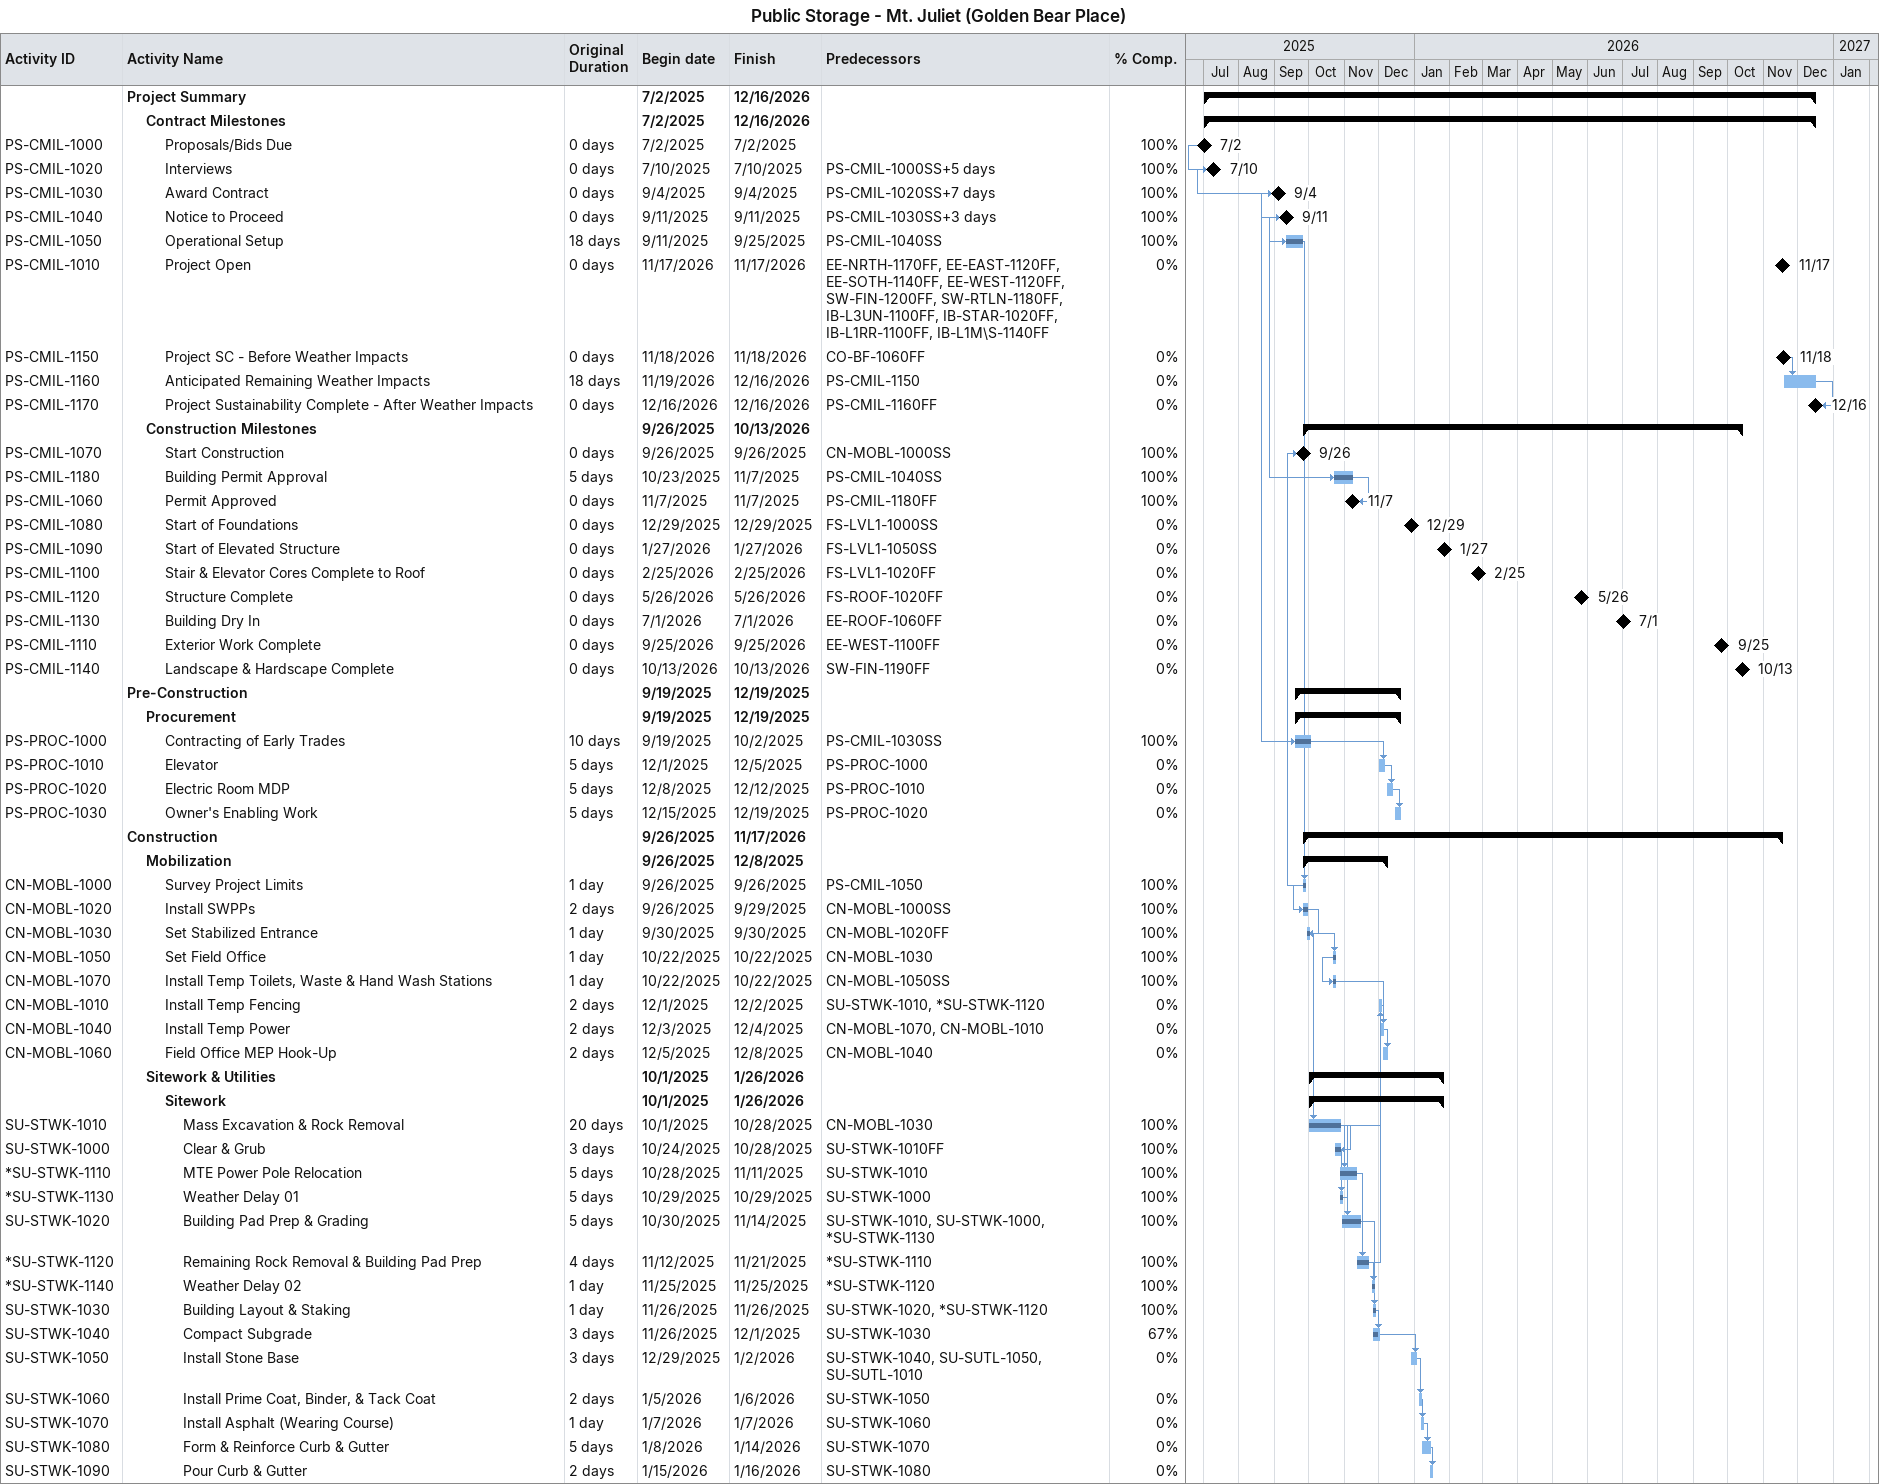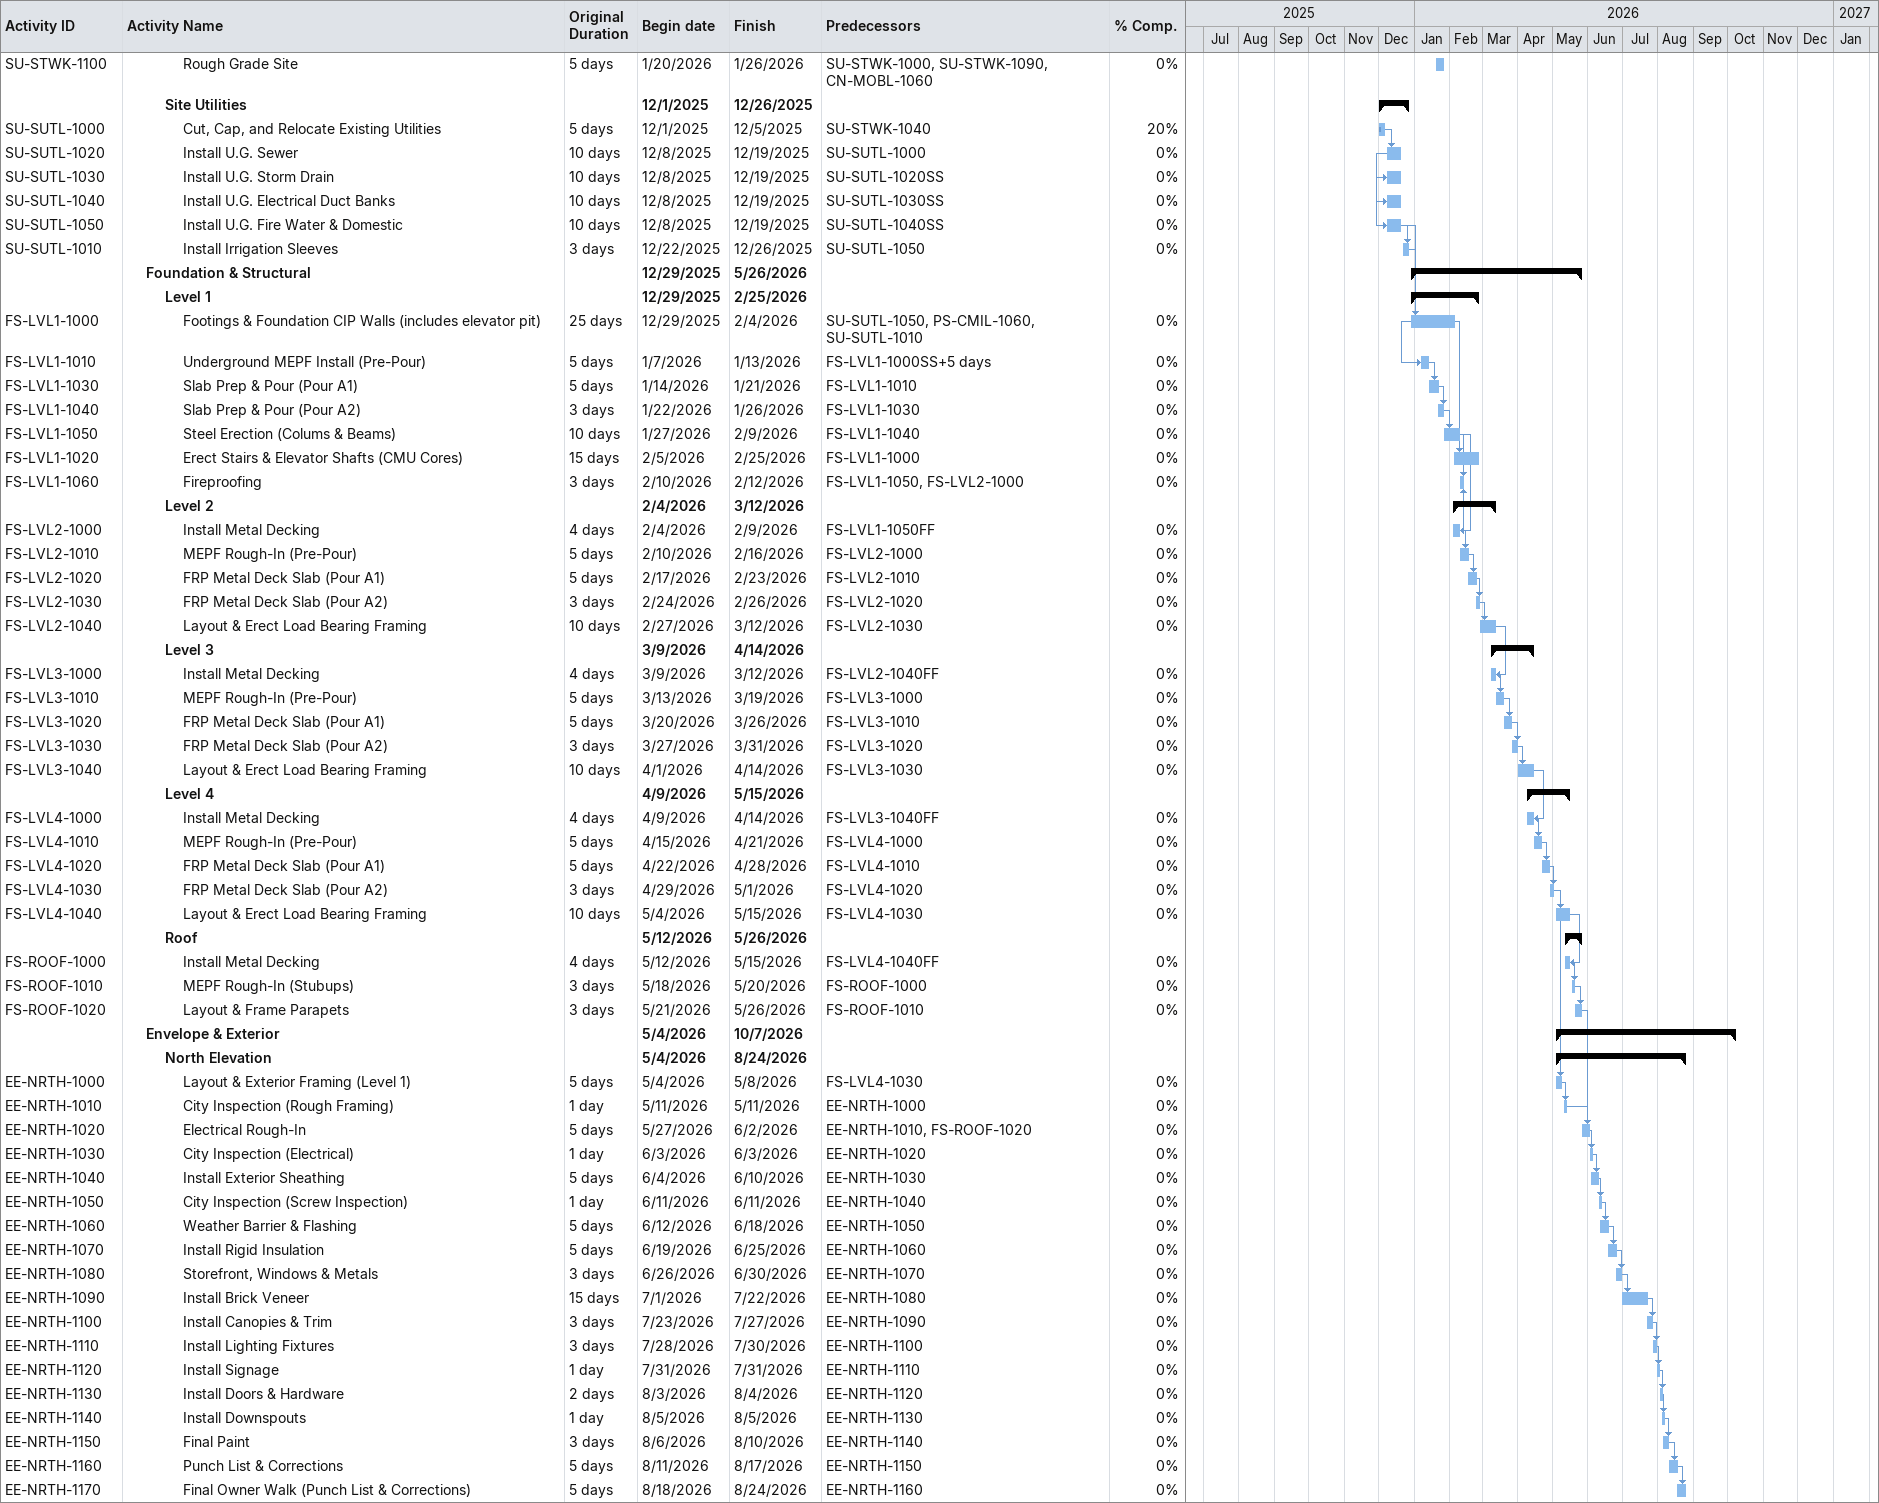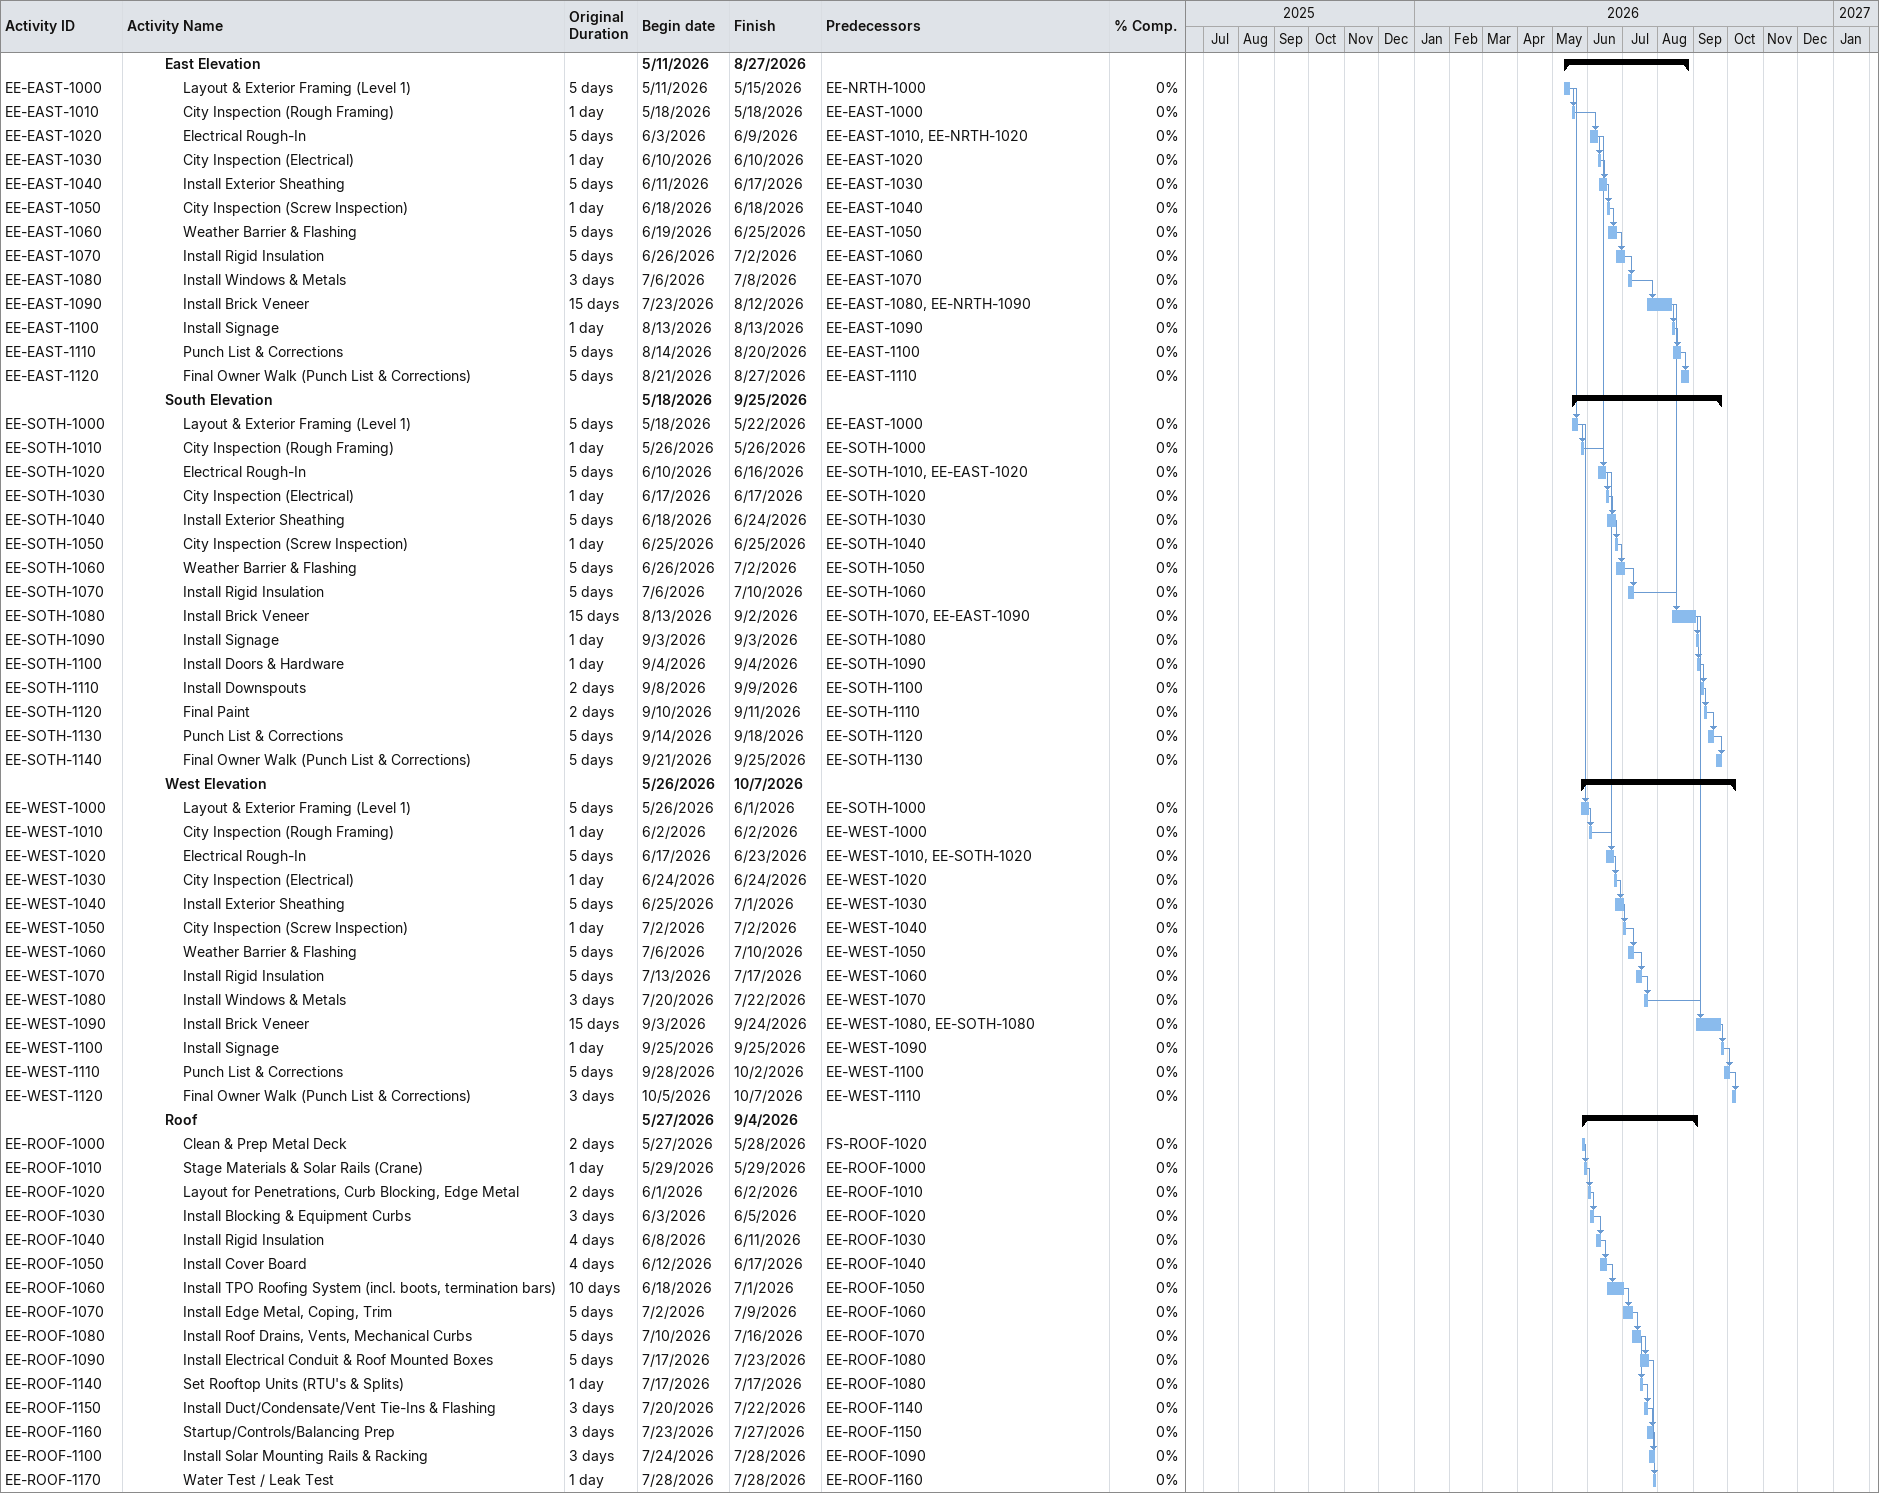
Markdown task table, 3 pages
Public Storage - Mt. Juliet (Golden Bear Place)

| ID | Level | Task | Original duration | Start | Finish | Predecessors | % complete |
|---|---|---|---|---|---|---|---|
|  | 1 | **Project Summary** |  | 2025-07-02 | 2026-12-16 |  |  |
|  | 2 | **Contract Milestones** |  | 2025-07-02 | 2026-12-16 |  |  |
| PS-CMIL-1000 | 3 | Proposals/Bids Due | 0d | 2025-07-02 | 2025-07-02 |  | 100 |
| PS-CMIL-1020 | 3 | Interviews | 0d | 2025-07-10 | 2025-07-10 | PS-CMIL-1000SS+5d | 100 |
| PS-CMIL-1030 | 3 | Award Contract | 0d | 2025-09-04 | 2025-09-04 | PS-CMIL-1020SS+7d | 100 |
| PS-CMIL-1040 | 3 | Notice to Proceed | 0d | 2025-09-11 | 2025-09-11 | PS-CMIL-1030SS+3d | 100 |
| PS-CMIL-1050 | 3 | Operational Setup | 18d | 2025-09-11 | 2025-09-25 | PS-CMIL-1040SS | 100 |
| PS-CMIL-1010 | 3 | Project Open | 0d | 2026-11-17 | 2026-11-17 | EE-NRTH-1170FF, EE-EAST-1120FF, EE-SOTH-1140FF, EE-WEST-1120FF, SW-FIN-1200FF, SW-RTLN-1180FF, IB-L3UN-1100FF, IB-STAR-1020FF, IB-L1RR-1100FF, IB-L1M\S-1140FF | 0 |
| PS-CMIL-1150 | 3 | Project SC - Before Weather Impacts | 0d | 2026-11-18 | 2026-11-18 | CO-BF-1060FF | 0 |
| PS-CMIL-1160 | 3 | Anticipated Remaining Weather Impacts | 18d | 2026-11-19 | 2026-12-16 | PS-CMIL-1150 | 0 |
| PS-CMIL-1170 | 3 | Project Sustainability Complete - After Weather Impacts | 0d | 2026-12-16 | 2026-12-16 | PS-CMIL-1160FF | 0 |
|  | 2 | **Construction Milestones** |  | 2025-09-26 | 2026-10-13 |  |  |
| PS-CMIL-1070 | 3 | Start Construction | 0d | 2025-09-26 | 2025-09-26 | CN-MOBL-1000SS | 100 |
| PS-CMIL-1180 | 3 | Building Permit Approval | 5d | 2025-10-23 | 2025-11-07 | PS-CMIL-1040SS | 100 |
| PS-CMIL-1060 | 3 | Permit Approved | 0d | 2025-11-07 | 2025-11-07 | PS-CMIL-1180FF | 100 |
| PS-CMIL-1080 | 3 | Start of Foundations | 0d | 2025-12-29 | 2025-12-29 | FS-LVL1-1000SS | 0 |
| PS-CMIL-1090 | 3 | Start of Elevated Structure | 0d | 2026-01-27 | 2026-01-27 | FS-LVL1-1050SS | 0 |
| PS-CMIL-1100 | 3 | Stair & Elevator Cores Complete to Roof | 0d | 2026-02-25 | 2026-02-25 | FS-LVL1-1020FF | 0 |
| PS-CMIL-1120 | 3 | Structure Complete | 0d | 2026-05-26 | 2026-05-26 | FS-ROOF-1020FF | 0 |
| PS-CMIL-1130 | 3 | Building Dry In | 0d | 2026-07-01 | 2026-07-01 | EE-ROOF-1060FF | 0 |
| PS-CMIL-1110 | 3 | Exterior Work Complete | 0d | 2026-09-25 | 2026-09-25 | EE-WEST-1100FF | 0 |
| PS-CMIL-1140 | 3 | Landscape & Hardscape Complete | 0d | 2026-10-13 | 2026-10-13 | SW-FIN-1190FF | 0 |
|  | 1 | **Pre-Construction** |  | 2025-09-19 | 2025-12-19 |  |  |
|  | 2 | **Procurement** |  | 2025-09-19 | 2025-12-19 |  |  |
| PS-PROC-1000 | 3 | Contracting of Early Trades | 10d | 2025-09-19 | 2025-10-02 | PS-CMIL-1030SS | 100 |
| PS-PROC-1010 | 3 | Elevator | 5d | 2025-12-01 | 2025-12-05 | PS-PROC-1000 | 0 |
| PS-PROC-1020 | 3 | Electric Room MDP | 5d | 2025-12-08 | 2025-12-12 | PS-PROC-1010 | 0 |
| PS-PROC-1030 | 3 | Owner's Enabling Work | 5d | 2025-12-15 | 2025-12-19 | PS-PROC-1020 | 0 |
|  | 1 | **Construction** |  | 2025-09-26 | 2026-11-17 |  |  |
|  | 2 | **Mobilization** |  | 2025-09-26 | 2025-12-08 |  |  |
| CN-MOBL-1000 | 3 | Survey Project Limits | 1d | 2025-09-26 | 2025-09-26 | PS-CMIL-1050 | 100 |
| CN-MOBL-1020 | 3 | Install SWPPs | 2d | 2025-09-26 | 2025-09-29 | CN-MOBL-1000SS | 100 |
| CN-MOBL-1030 | 3 | Set Stabilized Entrance | 1d | 2025-09-30 | 2025-09-30 | CN-MOBL-1020FF | 100 |
| CN-MOBL-1050 | 3 | Set Field Office | 1d | 2025-10-22 | 2025-10-22 | CN-MOBL-1030 | 100 |
| CN-MOBL-1070 | 3 | Install Temp Toilets, Waste & Hand Wash Stations | 1d | 2025-10-22 | 2025-10-22 | CN-MOBL-1050SS | 100 |
| CN-MOBL-1010 | 3 | Install Temp Fencing | 2d | 2025-12-01 | 2025-12-02 | SU-STWK-1010, *SU-STWK-1120 | 0 |
| CN-MOBL-1040 | 3 | Install Temp Power | 2d | 2025-12-03 | 2025-12-04 | CN-MOBL-1070, CN-MOBL-1010 | 0 |
| CN-MOBL-1060 | 3 | Field Office MEP Hook-Up | 2d | 2025-12-05 | 2025-12-08 | CN-MOBL-1040 | 0 |
|  | 2 | **Sitework & Utilities** |  | 2025-10-01 | 2026-01-26 |  |  |
|  | 3 | **Sitework** |  | 2025-10-01 | 2026-01-26 |  |  |
| SU-STWK-1010 | 4 | Mass Excavation & Rock Removal | 20d | 2025-10-01 | 2025-10-28 | CN-MOBL-1030 | 100 |
| SU-STWK-1000 | 4 | Clear & Grub | 3d | 2025-10-24 | 2025-10-28 | SU-STWK-1010FF | 100 |
| *SU-STWK-1110 | 4 | MTE Power Pole Relocation | 5d | 2025-10-28 | 2025-11-11 | SU-STWK-1010 | 100 |
| *SU-STWK-1130 | 4 | Weather Delay 01 | 5d | 2025-10-29 | 2025-10-29 | SU-STWK-1000 | 100 |
| SU-STWK-1020 | 4 | Building Pad Prep & Grading | 5d | 2025-10-30 | 2025-11-14 | SU-STWK-1010, SU-STWK-1000, *SU-STWK-1130 | 100 |
| *SU-STWK-1120 | 4 | Remaining Rock Removal & Building Pad Prep | 4d | 2025-11-12 | 2025-11-21 | *SU-STWK-1110 | 100 |
| *SU-STWK-1140 | 4 | Weather Delay 02 | 1d | 2025-11-25 | 2025-11-25 | *SU-STWK-1120 | 100 |
| SU-STWK-1030 | 4 | Building Layout & Staking | 1d | 2025-11-26 | 2025-11-26 | SU-STWK-1020, *SU-STWK-1120 | 100 |
| SU-STWK-1040 | 4 | Compact Subgrade | 3d | 2025-11-26 | 2025-12-01 | SU-STWK-1030 | 67 |
| SU-STWK-1050 | 4 | Install Stone Base | 3d | 2025-12-29 | 2026-01-02 | SU-STWK-1040, SU-SUTL-1050, SU-SUTL-1010 | 0 |
| SU-STWK-1060 | 4 | Install Prime Coat, Binder, & Tack Coat | 2d | 2026-01-05 | 2026-01-06 | SU-STWK-1050 | 0 |
| SU-STWK-1070 | 4 | Install Asphalt (Wearing Course) | 1d | 2026-01-07 | 2026-01-07 | SU-STWK-1060 | 0 |
| SU-STWK-1080 | 4 | Form & Reinforce Curb & Gutter | 5d | 2026-01-08 | 2026-01-14 | SU-STWK-1070 | 0 |
| SU-STWK-1090 | 4 | Pour Curb & Gutter | 2d | 2026-01-15 | 2026-01-16 | SU-STWK-1080 | 0 |
| SU-STWK-1100 | 4 | Rough Grade Site | 5d | 2026-01-20 | 2026-01-26 | SU-STWK-1000, SU-STWK-1090, CN-MOBL-1060 | 0 |
|  | 3 | **Site Utilities** |  | 2025-12-01 | 2025-12-26 |  |  |
| SU-SUTL-1000 | 4 | Cut, Cap, and Relocate Existing Utilities | 5d | 2025-12-01 | 2025-12-05 | SU-STWK-1040 | 20 |
| SU-SUTL-1020 | 4 | Install U.G. Sewer | 10d | 2025-12-08 | 2025-12-19 | SU-SUTL-1000 | 0 |
| SU-SUTL-1030 | 4 | Install U.G. Storm Drain | 10d | 2025-12-08 | 2025-12-19 | SU-SUTL-1020SS | 0 |
| SU-SUTL-1040 | 4 | Install U.G. Electrical Duct Banks | 10d | 2025-12-08 | 2025-12-19 | SU-SUTL-1030SS | 0 |
| SU-SUTL-1050 | 4 | Install U.G. Fire Water & Domestic | 10d | 2025-12-08 | 2025-12-19 | SU-SUTL-1040SS | 0 |
| SU-SUTL-1010 | 4 | Install Irrigation Sleeves | 3d | 2025-12-22 | 2025-12-26 | SU-SUTL-1050 | 0 |
|  | 2 | **Foundation & Structural** |  | 2025-12-29 | 2026-05-26 |  |  |
|  | 3 | **Level 1** |  | 2025-12-29 | 2026-02-25 |  |  |
| FS-LVL1-1000 | 4 | Footings & Foundation CIP Walls (includes elevator pit) | 25d | 2025-12-29 | 2026-02-04 | SU-SUTL-1050, PS-CMIL-1060, SU-SUTL-1010 | 0 |
| FS-LVL1-1010 | 4 | Underground MEPF Install (Pre-Pour) | 5d | 2026-01-07 | 2026-01-13 | FS-LVL1-1000SS+5d | 0 |
| FS-LVL1-1030 | 4 | Slab Prep & Pour (Pour A1) | 5d | 2026-01-14 | 2026-01-21 | FS-LVL1-1010 | 0 |
| FS-LVL1-1040 | 4 | Slab Prep & Pour (Pour A2) | 3d | 2026-01-22 | 2026-01-26 | FS-LVL1-1030 | 0 |
| FS-LVL1-1050 | 4 | Steel Erection (Colums & Beams) | 10d | 2026-01-27 | 2026-02-09 | FS-LVL1-1040 | 0 |
| FS-LVL1-1020 | 4 | Erect Stairs & Elevator Shafts (CMU Cores) | 15d | 2026-02-05 | 2026-02-25 | FS-LVL1-1000 | 0 |
| FS-LVL1-1060 | 4 | Fireproofing | 3d | 2026-02-10 | 2026-02-12 | FS-LVL1-1050, FS-LVL2-1000 | 0 |
|  | 3 | **Level 2** |  | 2026-02-04 | 2026-03-12 |  |  |
| FS-LVL2-1000 | 4 | Install Metal Decking | 4d | 2026-02-04 | 2026-02-09 | FS-LVL1-1050FF | 0 |
| FS-LVL2-1010 | 4 | MEPF Rough-In (Pre-Pour) | 5d | 2026-02-10 | 2026-02-16 | FS-LVL2-1000 | 0 |
| FS-LVL2-1020 | 4 | FRP Metal Deck Slab (Pour A1) | 5d | 2026-02-17 | 2026-02-23 | FS-LVL2-1010 | 0 |
| FS-LVL2-1030 | 4 | FRP Metal Deck Slab (Pour A2) | 3d | 2026-02-24 | 2026-02-26 | FS-LVL2-1020 | 0 |
| FS-LVL2-1040 | 4 | Layout & Erect Load Bearing Framing | 10d | 2026-02-27 | 2026-03-12 | FS-LVL2-1030 | 0 |
|  | 3 | **Level 3** |  | 2026-03-09 | 2026-04-14 |  |  |
| FS-LVL3-1000 | 4 | Install Metal Decking | 4d | 2026-03-09 | 2026-03-12 | FS-LVL2-1040FF | 0 |
| FS-LVL3-1010 | 4 | MEPF Rough-In (Pre-Pour) | 5d | 2026-03-13 | 2026-03-19 | FS-LVL3-1000 | 0 |
| FS-LVL3-1020 | 4 | FRP Metal Deck Slab (Pour A1) | 5d | 2026-03-20 | 2026-03-26 | FS-LVL3-1010 | 0 |
| FS-LVL3-1030 | 4 | FRP Metal Deck Slab (Pour A2) | 3d | 2026-03-27 | 2026-03-31 | FS-LVL3-1020 | 0 |
| FS-LVL3-1040 | 4 | Layout & Erect Load Bearing Framing | 10d | 2026-04-01 | 2026-04-14 | FS-LVL3-1030 | 0 |
|  | 3 | **Level 4** |  | 2026-04-09 | 2026-05-15 |  |  |
| FS-LVL4-1000 | 4 | Install Metal Decking | 4d | 2026-04-09 | 2026-04-14 | FS-LVL3-1040FF | 0 |
| FS-LVL4-1010 | 4 | MEPF Rough-In (Pre-Pour) | 5d | 2026-04-15 | 2026-04-21 | FS-LVL4-1000 | 0 |
| FS-LVL4-1020 | 4 | FRP Metal Deck Slab (Pour A1) | 5d | 2026-04-22 | 2026-04-28 | FS-LVL4-1010 | 0 |
| FS-LVL4-1030 | 4 | FRP Metal Deck Slab (Pour A2) | 3d | 2026-04-29 | 2026-05-01 | FS-LVL4-1020 | 0 |
| FS-LVL4-1040 | 4 | Layout & Erect Load Bearing Framing | 10d | 2026-05-04 | 2026-05-15 | FS-LVL4-1030 | 0 |
|  | 3 | **Roof** |  | 2026-05-12 | 2026-05-26 |  |  |
| FS-ROOF-1000 | 4 | Install Metal Decking | 4d | 2026-05-12 | 2026-05-15 | FS-LVL4-1040FF | 0 |
| FS-ROOF-1010 | 4 | MEPF Rough-In (Stubups) | 3d | 2026-05-18 | 2026-05-20 | FS-ROOF-1000 | 0 |
| FS-ROOF-1020 | 4 | Layout & Frame Parapets | 3d | 2026-05-21 | 2026-05-26 | FS-ROOF-1010 | 0 |
|  | 2 | **Envelope & Exterior** |  | 2026-05-04 | 2026-10-07 |  |  |
|  | 3 | **North Elevation** |  | 2026-05-04 | 2026-08-24 |  |  |
| EE-NRTH-1000 | 4 | Layout & Exterior Framing (Level 1) | 5d | 2026-05-04 | 2026-05-08 | FS-LVL4-1030 | 0 |
| EE-NRTH-1010 | 4 | City Inspection (Rough Framing) | 1d | 2026-05-11 | 2026-05-11 | EE-NRTH-1000 | 0 |
| EE-NRTH-1020 | 4 | Electrical Rough-In | 5d | 2026-05-27 | 2026-06-02 | EE-NRTH-1010, FS-ROOF-1020 | 0 |
| EE-NRTH-1030 | 4 | City Inspection (Electrical) | 1d | 2026-06-03 | 2026-06-03 | EE-NRTH-1020 | 0 |
| EE-NRTH-1040 | 4 | Install Exterior Sheathing | 5d | 2026-06-04 | 2026-06-10 | EE-NRTH-1030 | 0 |
| EE-NRTH-1050 | 4 | City Inspection (Screw Inspection) | 1d | 2026-06-11 | 2026-06-11 | EE-NRTH-1040 | 0 |
| EE-NRTH-1060 | 4 | Weather Barrier & Flashing | 5d | 2026-06-12 | 2026-06-18 | EE-NRTH-1050 | 0 |
| EE-NRTH-1070 | 4 | Install Rigid Insulation | 5d | 2026-06-19 | 2026-06-25 | EE-NRTH-1060 | 0 |
| EE-NRTH-1080 | 4 | Storefront, Windows & Metals | 3d | 2026-06-26 | 2026-06-30 | EE-NRTH-1070 | 0 |
| EE-NRTH-1090 | 4 | Install Brick Veneer | 15d | 2026-07-01 | 2026-07-22 | EE-NRTH-1080 | 0 |
| EE-NRTH-1100 | 4 | Install Canopies & Trim | 3d | 2026-07-23 | 2026-07-27 | EE-NRTH-1090 | 0 |
| EE-NRTH-1110 | 4 | Install Lighting Fixtures | 3d | 2026-07-28 | 2026-07-30 | EE-NRTH-1100 | 0 |
| EE-NRTH-1120 | 4 | Install Signage | 1d | 2026-07-31 | 2026-07-31 | EE-NRTH-1110 | 0 |
| EE-NRTH-1130 | 4 | Install Doors & Hardware | 2d | 2026-08-03 | 2026-08-04 | EE-NRTH-1120 | 0 |
| EE-NRTH-1140 | 4 | Install Downspouts | 1d | 2026-08-05 | 2026-08-05 | EE-NRTH-1130 | 0 |
| EE-NRTH-1150 | 4 | Final Paint | 3d | 2026-08-06 | 2026-08-10 | EE-NRTH-1140 | 0 |
| EE-NRTH-1160 | 4 | Punch List & Corrections | 5d | 2026-08-11 | 2026-08-17 | EE-NRTH-1150 | 0 |
| EE-NRTH-1170 | 4 | Final Owner Walk (Punch List & Corrections) | 5d | 2026-08-18 | 2026-08-24 | EE-NRTH-1160 | 0 |
|  | 3 | **East Elevation** |  | 2026-05-11 | 2026-08-27 |  |  |
| EE-EAST-1000 | 4 | Layout & Exterior Framing (Level 1) | 5d | 2026-05-11 | 2026-05-15 | EE-NRTH-1000 | 0 |
| EE-EAST-1010 | 4 | City Inspection (Rough Framing) | 1d | 2026-05-18 | 2026-05-18 | EE-EAST-1000 | 0 |
| EE-EAST-1020 | 4 | Electrical Rough-In | 5d | 2026-06-03 | 2026-06-09 | EE-EAST-1010, EE-NRTH-1020 | 0 |
| EE-EAST-1030 | 4 | City Inspection (Electrical) | 1d | 2026-06-10 | 2026-06-10 | EE-EAST-1020 | 0 |
| EE-EAST-1040 | 4 | Install Exterior Sheathing | 5d | 2026-06-11 | 2026-06-17 | EE-EAST-1030 | 0 |
| EE-EAST-1050 | 4 | City Inspection (Screw Inspection) | 1d | 2026-06-18 | 2026-06-18 | EE-EAST-1040 | 0 |
| EE-EAST-1060 | 4 | Weather Barrier & Flashing | 5d | 2026-06-19 | 2026-06-25 | EE-EAST-1050 | 0 |
| EE-EAST-1070 | 4 | Install Rigid Insulation | 5d | 2026-06-26 | 2026-07-02 | EE-EAST-1060 | 0 |
| EE-EAST-1080 | 4 | Install Windows & Metals | 3d | 2026-07-06 | 2026-07-08 | EE-EAST-1070 | 0 |
| EE-EAST-1090 | 4 | Install Brick Veneer | 15d | 2026-07-23 | 2026-08-12 | EE-EAST-1080, EE-NRTH-1090 | 0 |
| EE-EAST-1100 | 4 | Install Signage | 1d | 2026-08-13 | 2026-08-13 | EE-EAST-1090 | 0 |
| EE-EAST-1110 | 4 | Punch List & Corrections | 5d | 2026-08-14 | 2026-08-20 | EE-EAST-1100 | 0 |
| EE-EAST-1120 | 4 | Final Owner Walk (Punch List & Corrections) | 5d | 2026-08-21 | 2026-08-27 | EE-EAST-1110 | 0 |
|  | 3 | **South Elevation** |  | 2026-05-18 | 2026-09-25 |  |  |
| EE-SOTH-1000 | 4 | Layout & Exterior Framing (Level 1) | 5d | 2026-05-18 | 2026-05-22 | EE-EAST-1000 | 0 |
| EE-SOTH-1010 | 4 | City Inspection (Rough Framing) | 1d | 2026-05-26 | 2026-05-26 | EE-SOTH-1000 | 0 |
| EE-SOTH-1020 | 4 | Electrical Rough-In | 5d | 2026-06-10 | 2026-06-16 | EE-SOTH-1010, EE-EAST-1020 | 0 |
| EE-SOTH-1030 | 4 | City Inspection (Electrical) | 1d | 2026-06-17 | 2026-06-17 | EE-SOTH-1020 | 0 |
| EE-SOTH-1040 | 4 | Install Exterior Sheathing | 5d | 2026-06-18 | 2026-06-24 | EE-SOTH-1030 | 0 |
| EE-SOTH-1050 | 4 | City Inspection (Screw Inspection) | 1d | 2026-06-25 | 2026-06-25 | EE-SOTH-1040 | 0 |
| EE-SOTH-1060 | 4 | Weather Barrier & Flashing | 5d | 2026-06-26 | 2026-07-02 | EE-SOTH-1050 | 0 |
| EE-SOTH-1070 | 4 | Install Rigid Insulation | 5d | 2026-07-06 | 2026-07-10 | EE-SOTH-1060 | 0 |
| EE-SOTH-1080 | 4 | Install Brick Veneer | 15d | 2026-08-13 | 2026-09-02 | EE-SOTH-1070, EE-EAST-1090 | 0 |
| EE-SOTH-1090 | 4 | Install Signage | 1d | 2026-09-03 | 2026-09-03 | EE-SOTH-1080 | 0 |
| EE-SOTH-1100 | 4 | Install Doors & Hardware | 1d | 2026-09-04 | 2026-09-04 | EE-SOTH-1090 | 0 |
| EE-SOTH-1110 | 4 | Install Downspouts | 2d | 2026-09-08 | 2026-09-09 | EE-SOTH-1100 | 0 |
| EE-SOTH-1120 | 4 | Final Paint | 2d | 2026-09-10 | 2026-09-11 | EE-SOTH-1110 | 0 |
| EE-SOTH-1130 | 4 | Punch List & Corrections | 5d | 2026-09-14 | 2026-09-18 | EE-SOTH-1120 | 0 |
| EE-SOTH-1140 | 4 | Final Owner Walk (Punch List & Corrections) | 5d | 2026-09-21 | 2026-09-25 | EE-SOTH-1130 | 0 |
|  | 3 | **West Elevation** |  | 2026-05-26 | 2026-10-07 |  |  |
| EE-WEST-1000 | 4 | Layout & Exterior Framing (Level 1) | 5d | 2026-05-26 | 2026-06-01 | EE-SOTH-1000 | 0 |
| EE-WEST-1010 | 4 | City Inspection (Rough Framing) | 1d | 2026-06-02 | 2026-06-02 | EE-WEST-1000 | 0 |
| EE-WEST-1020 | 4 | Electrical Rough-In | 5d | 2026-06-17 | 2026-06-23 | EE-WEST-1010, EE-SOTH-1020 | 0 |
| EE-WEST-1030 | 4 | City Inspection (Electrical) | 1d | 2026-06-24 | 2026-06-24 | EE-WEST-1020 | 0 |
| EE-WEST-1040 | 4 | Install Exterior Sheathing | 5d | 2026-06-25 | 2026-07-01 | EE-WEST-1030 | 0 |
| EE-WEST-1050 | 4 | City Inspection (Screw Inspection) | 1d | 2026-07-02 | 2026-07-02 | EE-WEST-1040 | 0 |
| EE-WEST-1060 | 4 | Weather Barrier & Flashing | 5d | 2026-07-06 | 2026-07-10 | EE-WEST-1050 | 0 |
| EE-WEST-1070 | 4 | Install Rigid Insulation | 5d | 2026-07-13 | 2026-07-17 | EE-WEST-1060 | 0 |
| EE-WEST-1080 | 4 | Install Windows & Metals | 3d | 2026-07-20 | 2026-07-22 | EE-WEST-1070 | 0 |
| EE-WEST-1090 | 4 | Install Brick Veneer | 15d | 2026-09-03 | 2026-09-24 | EE-WEST-1080, EE-SOTH-1080 | 0 |
| EE-WEST-1100 | 4 | Install Signage | 1d | 2026-09-25 | 2026-09-25 | EE-WEST-1090 | 0 |
| EE-WEST-1110 | 4 | Punch List & Corrections | 5d | 2026-09-28 | 2026-10-02 | EE-WEST-1100 | 0 |
| EE-WEST-1120 | 4 | Final Owner Walk (Punch List & Corrections) | 3d | 2026-10-05 | 2026-10-07 | EE-WEST-1110 | 0 |
|  | 3 | **Roof** |  | 2026-05-27 | 2026-09-04 |  |  |
| EE-ROOF-1000 | 4 | Clean & Prep Metal Deck | 2d | 2026-05-27 | 2026-05-28 | FS-ROOF-1020 | 0 |
| EE-ROOF-1010 | 4 | Stage Materials & Solar Rails (Crane) | 1d | 2026-05-29 | 2026-05-29 | EE-ROOF-1000 | 0 |
| EE-ROOF-1020 | 4 | Layout for Penetrations, Curb Blocking, Edge Metal | 2d | 2026-06-01 | 2026-06-02 | EE-ROOF-1010 | 0 |
| EE-ROOF-1030 | 4 | Install Blocking & Equipment Curbs | 3d | 2026-06-03 | 2026-06-05 | EE-ROOF-1020 | 0 |
| EE-ROOF-1040 | 4 | Install Rigid Insulation | 4d | 2026-06-08 | 2026-06-11 | EE-ROOF-1030 | 0 |
| EE-ROOF-1050 | 4 | Install Cover Board | 4d | 2026-06-12 | 2026-06-17 | EE-ROOF-1040 | 0 |
| EE-ROOF-1060 | 4 | Install TPO Roofing System (incl. boots, termination bars) | 10d | 2026-06-18 | 2026-07-01 | EE-ROOF-1050 | 0 |
| EE-ROOF-1070 | 4 | Install Edge Metal, Coping, Trim | 5d | 2026-07-02 | 2026-07-09 | EE-ROOF-1060 | 0 |
| EE-ROOF-1080 | 4 | Install Roof Drains, Vents, Mechanical Curbs | 5d | 2026-07-10 | 2026-07-16 | EE-ROOF-1070 | 0 |
| EE-ROOF-1090 | 4 | Install Electrical Conduit & Roof Mounted Boxes | 5d | 2026-07-17 | 2026-07-23 | EE-ROOF-1080 | 0 |
| EE-ROOF-1140 | 4 | Set Rooftop Units (RTU's & Splits) | 1d | 2026-07-17 | 2026-07-17 | EE-ROOF-1080 | 0 |
| EE-ROOF-1150 | 4 | Install Duct/Condensate/Vent Tie-Ins & Flashing | 3d | 2026-07-20 | 2026-07-22 | EE-ROOF-1140 | 0 |
| EE-ROOF-1160 | 4 | Startup/Controls/Balancing Prep | 3d | 2026-07-23 | 2026-07-27 | EE-ROOF-1150 | 0 |
| EE-ROOF-1100 | 4 | Install Solar Mounting Rails & Racking | 3d | 2026-07-24 | 2026-07-28 | EE-ROOF-1090 | 0 |
| EE-ROOF-1170 | 4 | Water Test / Leak Test | 1d | 2026-07-28 | 2026-07-28 | EE-ROOF-1160 | 0 |
